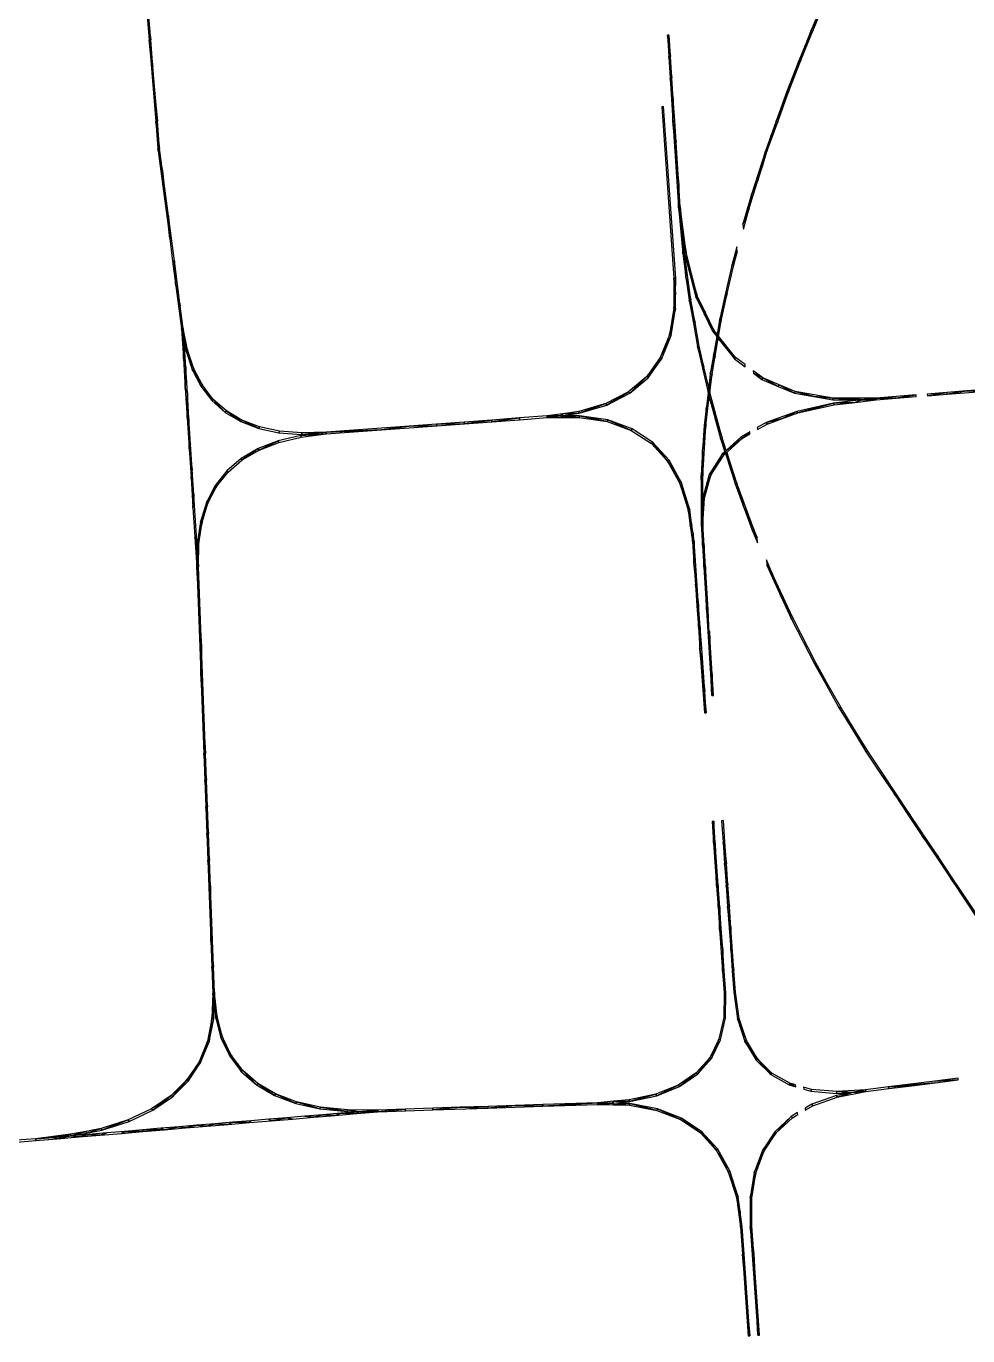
# Model space of a CAD drawing. Extents: x -9278 to 1674, y -8964 to 941.
# Drawn here: x -5489 to -4394, y -5119 to -3595 of the extents above; entities that cross this region are included whole.
import ezdxf

# ---------------------------------------------------------------- set-up
doc = ezdxf.new("R2010")
doc.units = 0

msp = doc.modelspace()

# ---------------------------------------------------------------- linework, layer by layer
at = {"layer": 'mg_to_dxf', "color": 40}
for points in [[(-5343.86, -3610.7), (-5346.45, -3579.07), (-5348.44, -3579.26)], [(-5341.28, -3642.32), (-5343.86, -3610.7), (-5348.44, -3579.26), (-5345.85, -3610.89)], [(-4575.83, -3599.5), (-4573.96, -3600.25), (-4567.85, -3581.22)], [(-4565.99, -3581.98), (-4567.85, -3581.22), (-4573.96, -3600.25)], [(-5338.1, -3705.77), (-5336.11, -3705.56), (-5345.85, -3610.89)], [(-5336.11, -3705.56), (-5341.28, -3642.32), (-5345.85, -3610.89)], [(-4739.26, -3630.19), (-4740.84, -3605.25), (-4742.83, -3605.47)], [(-4741.25, -3630.42), (-4739.26, -3630.19), (-4742.83, -3605.47)], [(-4582.93, -3617.33), (-4582.93, -3617.33), (-4581.05, -3618.06), (-4575.83, -3599.5)], [(-4575.83, -3599.5), (-4575.83, -3599.5), (-4581.05, -3618.06), (-4573.96, -3600.25)], [(-4590.03, -3635.15), (-4590.03, -3635.15), (-4588.15, -3635.87), (-4582.93, -3617.33)], [(-4582.93, -3617.33), (-4582.93, -3617.33), (-4588.15, -3635.87), (-4581.05, -3618.06)], [(-4737.68, -3655.13), (-4739.26, -3630.19), (-4741.25, -3630.42)], [(-4739.67, -3655.37), (-4737.68, -3655.13), (-4741.25, -3630.42)], [(-4604.22, -3670.79), (-4604.22, -3670.79), (-4602.33, -3671.49), (-4590.03, -3635.15)], [(-4595.24, -3653.68), (-4588.15, -3635.87), (-4590.03, -3635.15), (-4602.33, -3671.49)], [(-4736.1, -3680.08), (-4736.1, -3680.08), (-4737.68, -3655.13), (-4739.67, -3655.37)], [(-4736.1, -3680.08), (-4736.1, -3680.08), (-4739.67, -3655.37), (-4736.5, -3705.27)], [(-4616.64, -3705.51), (-4616.64, -3705.51), (-4602.33, -3671.49), (-4604.22, -3670.79)], [(-4614.75, -3706.18), (-4614.75, -3706.18), (-4602.33, -3671.49), (-4616.64, -3705.51)], [(-4736.1, -3680.08), (-4736.1, -3680.08), (-4736.5, -3705.27), (-4734.52, -3705.02)], [(-4735.36, -3888.23), (-4733.37, -3888.09), (-4747.37, -3688.58), (-4749.36, -3688.72)], [(-5333.52, -3737.19), (-5336.11, -3705.56), (-5338.1, -3705.77)], [(-5335.51, -3737.4), (-5333.52, -3737.19), (-5338.1, -3705.77)], [(-4734.52, -3705.02), (-4734.52, -3705.02), (-4736.5, -3705.27), (-4732.93, -3729.96)], [(-4732.93, -3729.96), (-4732.93, -3729.96), (-4736.5, -3705.27), (-4729.77, -3779.85)], [(-4736.5, -3705.27), (-4736.5, -3705.27), (-4730.16, -3805.07), (-4729.77, -3779.85)], [(-4627.16, -3740.87), (-4614.75, -3706.18), (-4622.86, -3722.86)], [(-4622.86, -3722.86), (-4614.75, -3706.18), (-4616.64, -3705.51)], [(-4629.07, -3740.22), (-4627.16, -3740.87), (-4622.86, -3722.86)], [(-5335.51, -3737.4), (-5335.51, -3737.4), (-5330.09, -3763.36), (-5333.52, -3737.19)], [(-5332.08, -3763.57), (-5332.08, -3763.57), (-5330.09, -3763.36), (-5335.51, -3737.4)], [(-4637.81, -3774.63), (-4629.07, -3740.22), (-4645.05, -3790.9)], [(-4632.48, -3757.75), (-4629.07, -3740.22), (-4637.81, -3774.63)], [(-4632.48, -3757.75), (-4627.16, -3740.87), (-4629.07, -3740.22)], [(-5332.08, -3763.57), (-5332.08, -3763.57), (-5321.77, -3842.07), (-5330.09, -3763.36)], [(-5330.09, -3763.36), (-5321.77, -3842.07), (-5323.22, -3815.7)], [(-4637.81, -3774.63), (-4645.05, -3790.9), (-4643.13, -3791.51)], [(-4729.77, -3779.85), (-4729.77, -3779.85), (-4730.16, -3805.07), (-4728.19, -3804.79)], [(-4648.45, -3808.39), (-4645.05, -3790.9), (-4650.38, -3807.79)], [(-4643.13, -3791.51), (-4645.05, -3790.9), (-4648.45, -3808.39)], [(-4730.16, -3805.07), (-4730.16, -3805.07), (-4725.68, -3831.99), (-4728.19, -3804.79)], [(-4725.13, -3859.54), (-4725.13, -3859.54), (-4725.68, -3831.99), (-4730.16, -3805.07)], [(-4721.26, -3858.48), (-4728.19, -3804.79), (-4725.68, -3831.99)], [(-4648.45, -3808.39), (-4650.38, -3807.79), (-4655.08, -3825.17)], [(-4648.45, -3808.39), (-4655.08, -3825.17), (-4654.65, -3831.29)], [(-5323.22, -3815.7), (-5321.77, -3842.07), (-5318.34, -3868.24), (-5316.35, -3868.04)], [(-4725.13, -3859.54), (-4725.13, -3859.54), (-4723.17, -3859.19), (-4725.68, -3831.99)], [(-4721.26, -3858.48), (-4725.68, -3831.99), (-4723.17, -3859.19)], [(-4662.24, -3851.66), (-4668.15, -3873.51), (-4661.81, -3857.78)], [(-5318.34, -3868.24), (-5314.9, -3894.41), (-5316.35, -3868.04)], [(-5316.35, -3868.04), (-5314.9, -3894.41), (-5309.47, -3920.37)], [(-4721.42, -3886.64), (-4721.42, -3886.64), (-4723.17, -3859.19), (-4725.13, -3859.54)], [(-4721.26, -3858.48), (-4723.17, -3859.19), (-4708.24, -3908.64)], [(-4715.75, -3913.31), (-4715.75, -3913.31), (-4723.17, -3859.19), (-4721.42, -3886.64)], [(-4708.24, -3908.64), (-4723.17, -3859.19), (-4710.03, -3909.73)], [(-4661.81, -3857.78), (-4668.15, -3873.51), (-4666.21, -3874.04)], [(-4666.21, -3874.04), (-4668.15, -3873.51), (-4675.26, -3905.43), (-4673.32, -3905.93)], [(-5314.9, -3894.41), (-5308.03, -3946.74), (-5306.04, -3946.54), (-5309.47, -3920.37)], [(-4733.38, -3905.83), (-4733.38, -3905.83), (-4735.36, -3888.23), (-4735.38, -3923.24)], [(-4733.38, -3905.83), (-4733.38, -3905.83), (-4733.37, -3888.09), (-4735.36, -3888.23)], [(-4717.7, -3913.73), (-4717.7, -3913.73), (-4715.75, -3913.31), (-4721.42, -3886.64)], [(-4733.38, -3905.83), (-4733.38, -3905.83), (-4735.38, -3923.24), (-4733.39, -3923.57)], [(-4710.85, -3940.22), (-4715.75, -3913.31), (-4717.7, -3913.73)], [(-4712.79, -3940.68), (-4710.85, -3940.22), (-4717.7, -3913.73)], [(-4710.03, -3909.73), (-4698.62, -3928.59), (-4708.24, -3908.64)], [(-4710.03, -3909.73), (-4700.32, -3929.83), (-4698.62, -3928.59)], [(-4675.26, -3905.43), (-4682.38, -3937.36), (-4673.32, -3905.93)], [(-4673.32, -3905.93), (-4682.38, -3937.36), (-4680.43, -3937.83)], [(-4740.67, -3953.97), (-4733.39, -3923.57), (-4735.38, -3923.24)], [(-4740.67, -3953.97), (-4738.74, -3954.71), (-4733.39, -3923.57)], [(-4698.62, -3928.59), (-4700.32, -3929.83), (-4689, -3948.54)], [(-4700.32, -3929.83), (-4690.61, -3949.94), (-4689, -3948.54)], [(-4705.95, -3967.13), (-4710.85, -3940.22), (-4712.79, -3940.68), (-4707.88, -3967.62)], [(-4680.43, -3937.83), (-4680.43, -3937.83), (-4682.38, -3937.36), (-4685.14, -3953.38)], [(-4680.43, -3937.83), (-4680.43, -3937.83), (-4685.14, -3953.38), (-4683.95, -3958.28)], [(-5305.03, -3962.41), (-5306.04, -3946.54), (-5308.03, -3946.74)], [(-5305.82, -3981.44), (-5305.03, -3962.41), (-5308.03, -3946.74)], [(-5306.04, -3946.54), (-5305.03, -3962.41), (-5301.26, -3971.48)], [(-4740.67, -3953.97), (-4751.22, -3980.42), (-4738.74, -3954.71)], [(-4749.42, -3981.51), (-4738.74, -3954.71), (-4751.22, -3980.42)], [(-4685.14, -3953.38), (-4689, -3948.54), (-4690.61, -3949.94), (-4685.63, -3956.19)], [(-4685.63, -3956.19), (-4689.35, -3977.77), (-4683.95, -3958.28)], [(-4683.95, -3958.28), (-4689.35, -3977.77), (-4687.53, -3979.02)], [(-4683.95, -3958.28), (-4683.95, -3958.28), (-4685.14, -3953.38), (-4685.63, -3956.19)], [(-4683.47, -3955.48), (-4683.95, -3958.28), (-4663.6, -3980.41)], [(-4683.95, -3958.28), (-4664.97, -3982.06), (-4663.6, -3980.41)], [(-5303.14, -3992.09), (-5305.03, -3962.41), (-5305.82, -3981.44)], [(-5305.03, -3962.41), (-5303.19, -3972.05), (-5301.26, -3971.48)], [(-5303.19, -3972.05), (-5293.85, -3993.56), (-5301.26, -3971.48)], [(-5295.68, -3994.45), (-5293.85, -3993.56), (-5303.19, -3972.05)], [(-4700.46, -3991.22), (-4705.95, -3967.13), (-4707.88, -3967.62)], [(-4701.78, -3994.42), (-4700.46, -3991.22), (-4707.88, -3967.62)], [(-5303.62, -4016.14), (-5303.14, -3992.09), (-5305.82, -3981.44)], [(-5303.14, -3992.09), (-5303.62, -4016.14), (-5301.26, -4021.78)], [(-4767.03, -4002.59), (-4749.42, -3981.51), (-4751.22, -3980.42)], [(-4767.03, -4002.59), (-4765.42, -4003.97), (-4749.42, -3981.51)], [(-4694.97, -4015.31), (-4700.46, -3991.22), (-4701.78, -3994.42), (-4695.67, -4021.22)], [(-4693.07, -3999.36), (-4687.53, -3979.02), (-4689.35, -3977.77)], [(-4691.11, -3999.75), (-4687.53, -3979.02), (-4693.07, -3999.36)], [(-4652.63, -3988.7), (-4663.6, -3980.41), (-4664.97, -3982.06), (-4652.43, -3991.51)], [(-5293.85, -3993.56), (-5295.68, -3994.45), (-5283.81, -4012.79)], [(-5283.81, -4012.79), (-5295.68, -3994.45), (-5285.5, -4013.96)], [(-4786.76, -4022.1), (-4767.03, -4002.59), (-4788.1, -4020.48)], [(-4765.42, -4003.97), (-4767.03, -4002.59), (-4786.76, -4022.1)], [(-4694.97, -4015.31), (-4691.11, -3999.75), (-4693.07, -3999.36)], [(-4691.11, -3999.75), (-4694.97, -4015.31), (-4693.64, -4021.06)], [(-4632.02, -4004.27), (-4643.1, -3995.9), (-4642.91, -3998.7)], [(-4632.02, -4004.27), (-4642.91, -3998.7), (-4633.09, -4006.1)], [(-4632.02, -4004.27), (-4633.09, -4006.1), (-4614.04, -4014.07)], [(-4632.02, -4004.27), (-4614.04, -4014.07), (-4613.14, -4012.19)], [(-5303.62, -4016.14), (-5301.42, -4050.84), (-5301.26, -4021.78)], [(-5301.26, -4021.78), (-5301.42, -4050.84), (-5299.37, -4051.47)], [(-5271.14, -4029.16), (-5283.81, -4012.79), (-5285.5, -4013.96)], [(-5272.67, -4030.58), (-5271.14, -4029.16), (-5285.5, -4013.96)], [(-4814.43, -4034.09), (-4813.43, -4035.89), (-4788.1, -4020.48)], [(-4813.43, -4035.89), (-4786.76, -4022.1), (-4788.1, -4020.48)], [(-4694.97, -4015.31), (-4697.95, -4040.36), (-4694.27, -4026.34), (-4693.64, -4021.06)], [(-4679.16, -4073.91), (-4693.64, -4021.06), (-4694.27, -4026.34)], [(-4594.99, -4022.05), (-4613.14, -4012.19), (-4614.04, -4014.07)], [(-4594.27, -4020.1), (-4613.14, -4012.19), (-4594.99, -4022.05)], [(-4594.27, -4020.1), (-4594.99, -4022.05), (-4572.82, -4025.98)], [(-4572.82, -4025.98), (-4550.34, -4027.91), (-4594.27, -4020.1)], [(-4440.54, -4024.97), (-4440.54, -4024.97), (-4417.96, -4021.17), (-4440.71, -4022.98)], [(-4417.79, -4023.17), (-4417.79, -4023.17), (-4417.96, -4021.17), (-4440.54, -4024.97)], [(-4417.79, -4023.17), (-4417.79, -4023.17), (-4395.21, -4019.37), (-4417.96, -4021.17)], [(-4417.79, -4023.17), (-4417.79, -4023.17), (-4372.29, -4019.56), (-4395.21, -4019.37)], [(-4372.29, -4019.56), (-4372.29, -4019.56), (-4372.46, -4017.56), (-4395.21, -4019.37)], [(-5257.17, -4044.29), (-5271.14, -4029.16), (-5272.67, -4030.58)], [(-5255.84, -4042.67), (-5271.14, -4029.16), (-5257.17, -4044.29)], [(-4846.03, -4043.42), (-4845.42, -4045.34), (-4814.43, -4034.09)], [(-4845.42, -4045.34), (-4813.43, -4035.89), (-4814.43, -4034.09)], [(-4694.27, -4026.34), (-4697.95, -4040.36), (-4698.25, -4059.82)], [(-4679.16, -4073.91), (-4694.27, -4026.34), (-4681.06, -4074.54)], [(-4591.44, -4044.99), (-4549.78, -4033.67), (-4592.44, -4043.16)], [(-4549.17, -4035.6), (-4549.78, -4033.67), (-4591.44, -4044.99)], [(-4572.82, -4025.98), (-4550.65, -4029.91), (-4550.34, -4027.91)], [(-4550.65, -4029.91), (-4517.41, -4029.77), (-4550.34, -4027.91)], [(-4550.34, -4027.91), (-4517.41, -4029.77), (-4525.29, -4027.81)], [(-4517.41, -4029.77), (-4549.78, -4033.67), (-4524.63, -4032.65)], [(-4549.17, -4035.6), (-4524.63, -4032.65), (-4549.78, -4033.67)], [(-4525.29, -4027.81), (-4517.41, -4029.77), (-4500.24, -4027.7)], [(-4500.08, -4029.7), (-4517.41, -4029.77), (-4524.63, -4032.65)], [(-4517.41, -4029.77), (-4500.08, -4029.7), (-4500.24, -4027.7)], [(-4476.79, -4027.85), (-4476.79, -4027.85), (-4453.67, -4024.01), (-4500.24, -4027.7)], [(-4476.79, -4027.85), (-4476.79, -4027.85), (-4500.24, -4027.7), (-4500.08, -4029.7)], [(-4476.79, -4027.85), (-4476.79, -4027.85), (-4453.5, -4026), (-4453.67, -4024.01)], [(-5301.42, -4050.84), (-5299.21, -4085.53), (-5299.37, -4051.47)], [(-5299.37, -4051.47), (-5299.21, -4085.53), (-5297.49, -4081.15)], [(-5255.84, -4042.67), (-5257.17, -4044.29), (-5239, -4055.11)], [(-5255.84, -4042.67), (-5239, -4055.11), (-5237.9, -4053.33)], [(-4915.01, -4050.83), (-4947.13, -4053.2), (-4946.98, -4055.19)], [(-4914.86, -4052.83), (-4915.01, -4050.83), (-4946.98, -4055.19)], [(-4882.74, -4050.46), (-4882.89, -4048.47), (-4915.01, -4050.83), (-4914.86, -4052.83)], [(-4882.89, -4048.47), (-4867.29, -4048.34), (-4864.46, -4045.94)], [(-4867.29, -4048.34), (-4882.89, -4048.47), (-4882.74, -4050.46)], [(-4864.15, -4050.31), (-4867.29, -4048.34), (-4882.74, -4050.46)], [(-4867.29, -4048.34), (-4845.42, -4045.34), (-4864.46, -4045.94)], [(-4845.23, -4048.17), (-4867.29, -4048.34), (-4845.56, -4050.16)], [(-4845.56, -4050.16), (-4867.29, -4048.34), (-4864.15, -4050.31)], [(-4864.46, -4045.94), (-4845.42, -4045.34), (-4846.03, -4043.42)], [(-4812.96, -4055.1), (-4845.23, -4048.17), (-4845.56, -4050.16)], [(-4812.22, -4053.16), (-4845.23, -4048.17), (-4812.96, -4055.1)], [(-4784.96, -4065.26), (-4812.22, -4053.16), (-4812.96, -4055.1)], [(-4783.87, -4063.46), (-4812.22, -4053.16), (-4784.96, -4065.26)], [(-4697.95, -4040.36), (-4700.22, -4059.5), (-4698.25, -4059.82)], [(-4592.44, -4043.16), (-4628.21, -4056.19), (-4609.17, -4051.42)], [(-4609.17, -4051.42), (-4628.21, -4056.19), (-4626.89, -4057.85)], [(-4592.44, -4043.16), (-4609.17, -4051.42), (-4591.44, -4044.99)], [(-5237.9, -4053.33), (-5239, -4055.11), (-5218.17, -4063.02)], [(-5217.33, -4061.13), (-5237.9, -4053.33), (-5218.17, -4063.02)], [(-5194.68, -4068.05), (-5194.13, -4066.08), (-5217.33, -4061.13), (-5218.17, -4063.02)], [(-5168.52, -4070.17), (-5168.3, -4068.17), (-5194.13, -4066.08), (-5194.68, -4068.05)], [(-5139.84, -4067.4), (-5169.44, -4071.04), (-5139.69, -4069.4)], [(-5139.84, -4067.4), (-5168.3, -4068.17), (-5168.52, -4070.17)], [(-5139.69, -4069.4), (-5139.84, -4067.4), (-5168.52, -4070.17)], [(-5139.84, -4067.4), (-5139.84, -4067.4), (-5075.46, -4064.66), (-5043.48, -4060.3)], [(-5075.46, -4064.66), (-5075.46, -4064.66), (-5139.84, -4067.4), (-5139.69, -4069.4)], [(-5075.46, -4064.66), (-5075.46, -4064.66), (-5011.22, -4059.93), (-5043.48, -4060.3)], [(-5043.48, -4060.3), (-5043.48, -4060.3), (-5011.22, -4059.93), (-5011.37, -4057.93)], [(-4979.25, -4055.57), (-4979.25, -4055.57), (-5011.37, -4057.93), (-4979.1, -4057.56)], [(-4979.1, -4057.56), (-5011.37, -4057.93), (-5011.22, -4059.93)], [(-4979.25, -4055.57), (-4979.25, -4055.57), (-4979.1, -4057.56), (-4947.13, -4053.2)], [(-4947.13, -4053.2), (-4947.13, -4053.2), (-4979.1, -4057.56), (-4946.98, -4055.19)], [(-4760.17, -4079.05), (-4783.87, -4063.46), (-4784.96, -4065.26), (-4761.56, -4080.65)], [(-4702.03, -4088.64), (-4698.25, -4059.82), (-4700.22, -4059.5)], [(-4701.86, -4118.02), (-4698.25, -4059.82), (-4702.03, -4088.64)], [(-4655.53, -4074.19), (-4647.13, -4067.02), (-4657.11, -4072.73)], [(-4655.53, -4074.19), (-4646.97, -4069.31), (-4647.13, -4067.02)], [(-4626.89, -4057.85), (-4628.21, -4056.19), (-4638.46, -4062.05), (-4638.3, -4064.36)], [(-5297.49, -4081.15), (-5299.21, -4085.53), (-5295.6, -4110.84)], [(-5195.8, -4077.36), (-5218.94, -4086.36), (-5217.82, -4088.1)], [(-5194.97, -4079.22), (-5195.8, -4077.36), (-5217.82, -4088.1)], [(-5169.44, -4071.04), (-5195.8, -4077.36), (-5194.97, -4079.22), (-5168.93, -4072.99)], [(-5139.69, -4069.4), (-5169.44, -4071.04), (-5168.93, -4072.99)], [(-4742.75, -4101.27), (-4760.17, -4079.05), (-4761.56, -4080.65)], [(-4741.12, -4099.93), (-4760.17, -4079.05), (-4742.75, -4101.27)], [(-4679.16, -4073.91), (-4681.06, -4074.54), (-4674.46, -4088.55)], [(-4676.09, -4090.04), (-4674.46, -4088.55), (-4681.06, -4074.54)], [(-4655.53, -4074.19), (-4674.46, -4088.55), (-4677.35, -4094.02)], [(-4655.53, -4074.19), (-4657.11, -4072.73), (-4674.46, -4088.55)], [(-5299.21, -4085.53), (-5297.01, -4120.23), (-5295.6, -4110.84)], [(-5237.47, -4099.62), (-5238.84, -4098.03), (-5255.51, -4112.38), (-5253.94, -4113.78)], [(-5218.94, -4086.36), (-5238.84, -4098.03), (-5237.47, -4099.62)], [(-5217.82, -4088.1), (-5218.94, -4086.36), (-5237.47, -4099.62)], [(-4701.86, -4118.02), (-4702.03, -4088.64), (-4703.84, -4117.78)], [(-4694.27, -4116.41), (-4692.36, -4117.32), (-4679.13, -4092.81)], [(-4692.36, -4117.32), (-4677.35, -4094.02), (-4679.13, -4092.81)], [(-4677.35, -4094.02), (-4676.09, -4090.04), (-4679.13, -4092.81)], [(-4674.46, -4088.55), (-4676.09, -4090.04), (-4677.35, -4094.02)], [(-4669.72, -4109.9), (-4669.72, -4109.9), (-4673.76, -4090.75), (-4675.39, -4092.23)], [(-4669.72, -4109.9), (-4669.72, -4109.9), (-4662.17, -4126.87), (-4673.76, -4090.75)], [(-5295.6, -4110.84), (-5297.01, -4120.23), (-5293.71, -4140.52)], [(-5255.51, -4112.38), (-5268.95, -4129.41), (-5253.94, -4113.78)], [(-5253.94, -4113.78), (-5268.95, -4129.41), (-5267.21, -4130.58)], [(-4726.72, -4126.11), (-4741.12, -4099.93), (-4742.75, -4101.27)], [(-4726.72, -4126.11), (-4742.75, -4101.27), (-4728.53, -4127.12)], [(-4669.72, -4109.9), (-4669.72, -4109.9), (-4664.06, -4127.56), (-4662.17, -4126.87)], [(-5297.01, -4120.23), (-5294.8, -4154.93), (-5293.71, -4140.52)], [(-4728.53, -4127.12), (-4716.98, -4157.59), (-4726.72, -4126.11)], [(-4718.91, -4158.19), (-4716.98, -4157.59), (-4728.53, -4127.12)], [(-4701.92, -4174.36), (-4703.84, -4117.78), (-4703.91, -4174.2)], [(-4701.86, -4118.02), (-4703.84, -4117.78), (-4701.92, -4174.36)], [(-4701.89, -4143.6), (-4692.36, -4117.32), (-4694.27, -4116.41)], [(-4699.9, -4144.16), (-4692.36, -4117.32), (-4701.89, -4143.6)], [(-4654.36, -4153.93), (-4662.17, -4126.87), (-4664.06, -4127.56)], [(-4642.8, -4179.54), (-4662.17, -4126.87), (-4654.36, -4153.93)], [(-5293.71, -4140.52), (-5294.8, -4154.93), (-5292.6, -4189.62), (-5289.94, -4199.9)], [(-5268.95, -4129.41), (-5279.16, -4149.12), (-5267.21, -4130.58)], [(-5267.21, -4130.58), (-5279.16, -4149.12), (-5277.3, -4150.03)], [(-4699.9, -4144.16), (-4701.89, -4143.6), (-4701.92, -4174.36)], [(-5286.14, -4171.51), (-5277.3, -4150.03), (-5279.16, -4149.12)], [(-5284.19, -4172.12), (-5277.3, -4150.03), (-5286.14, -4171.51)], [(-4716.98, -4157.59), (-4718.91, -4158.19), (-4714.43, -4175.97)], [(-4714.43, -4175.97), (-4718.91, -4158.19), (-4716.39, -4176.35)], [(-4642.8, -4179.54), (-4654.36, -4153.93), (-4644.66, -4180.29)], [(-5284.19, -4172.12), (-5286.14, -4171.51), (-5289.88, -4196.58)], [(-5284.19, -4172.12), (-5289.88, -4196.58), (-5287.89, -4196.85)], [(-4703.91, -4174.2), (-4702.33, -4199.15), (-4701.92, -4174.36)], [(-4701.92, -4174.36), (-4702.33, -4199.15), (-4700.34, -4199.27)], [(-5292.6, -4189.62), (-5290.39, -4224.32), (-5289.94, -4199.9)], [(-4714.43, -4175.97), (-4716.39, -4176.35), (-4713.16, -4185.17)], [(-4713.88, -4194.5), (-4713.16, -4185.17), (-4716.39, -4176.35)], [(-4711.88, -4194.36), (-4713.16, -4185.17), (-4713.88, -4194.5)], [(-4642.8, -4179.54), (-4644.66, -4180.29), (-4638.52, -4189.83)], [(-4638.52, -4189.83), (-4644.66, -4180.29), (-4638.08, -4196.12)], [(-5289.94, -4199.9), (-5290.39, -4224.32), (-5288.4, -4224.22)], [(-5289.94, -4199.9), (-5287.89, -4196.85), (-5289.88, -4196.58)], [(-5288.4, -4224.22), (-5287.89, -4196.85), (-5289.94, -4199.9)], [(-4712.13, -4219.44), (-4712.13, -4219.44), (-4711.88, -4194.36), (-4713.88, -4194.5)], [(-4706.63, -4269.18), (-4706.63, -4269.18), (-4711.88, -4194.36), (-4712.13, -4219.44)], [(-4700.75, -4224.1), (-4700.75, -4224.1), (-4700.34, -4199.27), (-4702.33, -4199.15)], [(-4700.75, -4224.1), (-4700.75, -4224.1), (-4698.76, -4224.17), (-4700.34, -4199.27)], [(-4710.38, -4244.38), (-4710.38, -4244.38), (-4706.63, -4269.18), (-4712.13, -4219.44)], [(-4627.22, -4222.24), (-4621.03, -4231.92), (-4627.67, -4215.95)], [(-5288.4, -4224.22), (-5290.39, -4224.32), (-5284.87, -4317.22)], [(-5290.39, -4224.32), (-5285.69, -4348.32), (-5284.87, -4317.22)], [(-4697.58, -4274), (-4697.58, -4274), (-4698.76, -4224.17), (-4700.75, -4224.1)], [(-4697.58, -4274), (-4697.58, -4274), (-4695.59, -4273.99), (-4698.76, -4224.17)], [(-4622.87, -4232.73), (-4621.03, -4231.92), (-4627.22, -4222.24)], [(-4610.77, -4258.8), (-4621.03, -4231.92), (-4622.87, -4232.73)], [(-4610.77, -4258.8), (-4608.95, -4257.96), (-4621.03, -4231.92)], [(-4710.38, -4244.38), (-4710.38, -4244.38), (-4708.63, -4269.32), (-4706.63, -4269.18)], [(-4610.77, -4258.8), (-4598.68, -4284.88), (-4608.95, -4257.96)], [(-4608.95, -4257.96), (-4598.68, -4284.88), (-4596.87, -4284)], [(-4706.63, -4269.18), (-4706.63, -4269.18), (-4708.63, -4269.32), (-4706.88, -4294.25)], [(-4706.63, -4269.18), (-4706.63, -4269.18), (-4706.88, -4294.25), (-4704.88, -4294.11)], [(-4697.58, -4274), (-4697.58, -4274), (-4691.24, -4373.8), (-4695.59, -4273.99)], [(-4704.88, -4294.11), (-4704.88, -4294.11), (-4706.88, -4294.25), (-4705.13, -4319.19)], [(-4704.88, -4294.11), (-4704.88, -4294.11), (-4705.13, -4319.19), (-4703.13, -4319.05)], [(-4596.87, -4284), (-4598.68, -4284.88), (-4572.1, -4336.73), (-4570.32, -4335.8)], [(-4694.01, -4298.89), (-4691.24, -4373.8), (-4690.85, -4348.71)], [(-5284.87, -4317.22), (-5285.69, -4348.32), (-5283.7, -4348.22)], [(-4703.13, -4319.05), (-4703.13, -4319.05), (-4705.13, -4319.19), (-4699.63, -4368.93)], [(-4699.88, -4394.01), (-4697.88, -4393.87), (-4705.13, -4319.19)], [(-4697.88, -4393.87), (-4699.63, -4368.93), (-4705.13, -4319.19)], [(-4572.1, -4336.73), (-4557.61, -4362.51), (-4570.32, -4335.8)], [(-4570.32, -4335.8), (-4557.61, -4362.51), (-4555.84, -4361.56)], [(-5283.7, -4348.22), (-5285.69, -4348.32), (-5280.17, -4441.22)], [(-5285.69, -4348.32), (-5282.17, -4441.31), (-5278.99, -4472.22), (-5280.17, -4441.22)], [(-4690.85, -4348.71), (-4691.24, -4373.8), (-4689.26, -4373.61)], [(-4557.61, -4362.51), (-4543.12, -4388.3), (-4541.37, -4387.31), (-4555.84, -4361.56)], [(-4541.37, -4387.31), (-4543.12, -4388.3), (-4527.43, -4413.93), (-4525.7, -4412.92)], [(-4527.43, -4413.93), (-4511.75, -4439.57), (-4525.7, -4412.92)], [(-4525.7, -4412.92), (-4511.75, -4439.57), (-4510.03, -4438.53)], [(-5282.17, -4441.31), (-5280.99, -4472.31), (-5278.99, -4472.22)], [(-4511.75, -4439.57), (-4495.37, -4464.11), (-4493.66, -4463.06), (-4510.03, -4438.53)], [(-4495.37, -4464.11), (-4478.99, -4488.65), (-4493.66, -4463.06)], [(-4493.66, -4463.06), (-4478.99, -4488.65), (-4460.91, -4512.13)], [(-5278.99, -4472.22), (-5280.99, -4472.31), (-5277.82, -4503.22)], [(-5280.99, -4472.31), (-5279.82, -4503.31), (-5277.82, -4503.22)], [(-4462.6, -4513.19), (-4462.6, -4513.19), (-4460.91, -4512.13), (-4478.99, -4488.65)], [(-5277.82, -4503.22), (-5279.82, -4503.31), (-5276.64, -4534.22)], [(-5276.64, -4534.22), (-5279.82, -4503.31), (-5278.64, -4534.31), (-5275.47, -4565.22)], [(-4691.04, -4520.21), (-4689.29, -4545.15), (-4689.04, -4520.08)], [(-4689.04, -4520.08), (-4689.29, -4545.15), (-4687.29, -4545.01)], [(-4676.16, -4544.23), (-4677.91, -4519.29), (-4679.91, -4519.43), (-4678.16, -4544.37)], [(-4446.22, -4537.73), (-4446.22, -4537.73), (-4460.91, -4512.13), (-4462.6, -4513.19)], [(-4428.16, -4561.19), (-4428.16, -4561.19), (-4460.91, -4512.13), (-4446.22, -4537.73)], [(-5278.64, -4534.31), (-5277.47, -4565.31), (-5275.47, -4565.22)], [(-4446.22, -4537.73), (-4446.22, -4537.73), (-4429.84, -4562.27), (-4428.16, -4561.19)], [(-4685.79, -4595.03), (-4685.79, -4595.03), (-4687.29, -4545.01), (-4689.29, -4545.15)], [(-4683.79, -4594.89), (-4683.79, -4594.89), (-4687.29, -4545.01), (-4685.79, -4595.03)], [(-4674.41, -4569.17), (-4676.16, -4544.23), (-4678.16, -4544.37)], [(-4676.41, -4569.31), (-4674.41, -4569.17), (-4678.16, -4544.37)], [(-5275.47, -4565.22), (-5275.47, -4565.22), (-5277.47, -4565.31), (-5274.29, -4596.22)], [(-5277.47, -4565.31), (-5277.47, -4565.31), (-5273.94, -4658.3), (-5274.29, -4596.22)], [(-4676.41, -4569.31), (-4676.41, -4569.31), (-4672.66, -4594.11), (-4674.41, -4569.17)], [(-4674.66, -4594.25), (-4674.66, -4594.25), (-4672.66, -4594.11), (-4676.41, -4569.31)], [(-4429.84, -4562.27), (-4413.46, -4586.82), (-4428.16, -4561.19)], [(-4411.78, -4585.73), (-4411.78, -4585.73), (-4428.16, -4561.19), (-4413.46, -4586.82)], [(-4411.78, -4585.73), (-4411.78, -4585.73), (-4413.46, -4586.82), (-4379.04, -4634.79)], [(-5274.29, -4596.22), (-5274.29, -4596.22), (-5273.94, -4658.3), (-5271.94, -4658.22)], [(-4684.04, -4619.97), (-4684.04, -4619.97), (-4683.79, -4594.89), (-4685.79, -4595.03)], [(-4682.04, -4619.83), (-4682.04, -4619.83), (-4683.79, -4594.89), (-4684.04, -4619.97)], [(-4674.66, -4594.25), (-4674.66, -4594.25), (-4670.91, -4619.05), (-4672.66, -4594.11)], [(-4672.91, -4619.19), (-4672.91, -4619.19), (-4670.91, -4619.05), (-4674.66, -4594.25)], [(-4379.04, -4634.79), (-4379.04, -4634.79), (-4413.46, -4586.82), (-4380.7, -4635.9)], [(-4682.04, -4619.83), (-4682.04, -4619.83), (-4684.04, -4619.97), (-4682.29, -4644.91)], [(-4682.04, -4619.83), (-4682.04, -4619.83), (-4682.29, -4644.91), (-4680.29, -4644.77)], [(-4670.91, -4619.05), (-4670.91, -4619.05), (-4672.91, -4619.19), (-4669.16, -4643.99)], [(-4671.16, -4644.13), (-4671.16, -4644.13), (-4669.16, -4643.99), (-4672.91, -4619.19)], [(-4680.29, -4644.77), (-4680.29, -4644.77), (-4682.29, -4644.91), (-4678.54, -4669.71)], [(-4682.29, -4644.91), (-4682.29, -4644.91), (-4678.79, -4694.79), (-4678.54, -4669.71)], [(-4671.16, -4644.13), (-4671.16, -4644.13), (-4669.41, -4669.07), (-4669.16, -4643.99)], [(-4669.41, -4669.07), (-4669.41, -4669.07), (-4665.66, -4693.86), (-4669.16, -4643.99)], [(-5271.94, -4658.22), (-5273.94, -4658.3), (-5270.77, -4689.22)], [(-5273.94, -4658.3), (-5272.77, -4689.3), (-5270.77, -4689.22)], [(-4678.54, -4669.71), (-4678.54, -4669.71), (-4678.79, -4694.79), (-4676.79, -4694.65)], [(-4669.41, -4669.07), (-4669.41, -4669.07), (-4667.66, -4694), (-4665.66, -4693.86)], [(-5270.77, -4689.22), (-5272.77, -4689.3), (-5269.59, -4720.22)], [(-5272.77, -4689.3), (-5271.59, -4720.3), (-5269.59, -4720.22)], [(-4676.79, -4694.65), (-4678.79, -4694.79), (-4677.04, -4719.72), (-4675.04, -4719.58)], [(-4665.91, -4718.94), (-4663.91, -4718.8), (-4665.66, -4693.86), (-4667.66, -4694)], [(-5271.59, -4720.3), (-5272.6, -4749.57), (-5270.08, -4734.5)], [(-5269.59, -4720.22), (-5271.59, -4720.3), (-5270.08, -4734.5)], [(-5269.59, -4720.22), (-5270.08, -4734.5), (-5266.73, -4747.17)], [(-4675.46, -4748.87), (-4675.04, -4719.58), (-4677.04, -4719.72), (-4677.45, -4748.52)], [(-4661.45, -4750.01), (-4659.53, -4749.38), (-4663.91, -4718.8), (-4665.91, -4718.94)], [(-5270.08, -4734.5), (-5272.6, -4749.57), (-5270.61, -4749.86)], [(-5270.08, -4734.5), (-5268.69, -4747.62), (-5266.73, -4747.17)], [(-5272.6, -4749.57), (-5277.97, -4776.1), (-5276.02, -4776.72)], [(-5270.61, -4749.86), (-5272.6, -4749.57), (-5276.02, -4776.72)], [(-5268.69, -4747.62), (-5260.28, -4771.14), (-5266.73, -4747.17)], [(-5262.17, -4771.93), (-5260.28, -4771.14), (-5268.69, -4747.62)], [(-4681.06, -4774.43), (-4675.46, -4748.87), (-4677.45, -4748.52), (-4682.99, -4773.66)], [(-4650.99, -4775.28), (-4659.53, -4749.38), (-4661.45, -4750.01)], [(-4652.79, -4776.33), (-4650.99, -4775.28), (-4661.45, -4750.01)], [(-5287.68, -4799.88), (-5285.82, -4800.8), (-5277.97, -4776.1)], [(-5277.97, -4776.1), (-5285.82, -4800.8), (-5276.02, -4776.72)], [(-5260.28, -4771.14), (-5262.17, -4771.93), (-5252.03, -4793.23)], [(-5260.28, -4771.14), (-5252.03, -4793.23), (-5250.25, -4792.15)], [(-4691.87, -4796.26), (-4682.99, -4773.66), (-4693.66, -4795.13)], [(-4691.87, -4796.26), (-4681.06, -4774.43), (-4682.99, -4773.66)], [(-4652.79, -4776.33), (-4638.3, -4796.51), (-4650.99, -4775.28)], [(-4639.91, -4797.9), (-4638.3, -4796.51), (-4652.79, -4776.33)], [(-5252.03, -4793.23), (-5238.27, -4811.53), (-5250.25, -4792.15)], [(-5250.25, -4792.15), (-5238.27, -4811.53), (-5236.64, -4810.19)], [(-4709.45, -4812.93), (-4707.86, -4814.36), (-4693.66, -4795.13)], [(-4693.66, -4795.13), (-4707.86, -4814.36), (-4691.87, -4796.26)], [(-4638.3, -4796.51), (-4639.91, -4797.9), (-4622.81, -4814.72)], [(-4638.3, -4796.51), (-4622.81, -4814.72), (-4621.45, -4813.06)], [(-5287.68, -4799.88), (-5301.75, -4820.92), (-5285.82, -4800.8)], [(-5285.82, -4800.8), (-5301.75, -4820.92), (-5300.01, -4822.1)], [(-5238.27, -4811.53), (-5220.89, -4826.82), (-5236.64, -4810.19)], [(-5236.64, -4810.19), (-5220.89, -4826.82), (-5219.45, -4825.27)], [(-4709.45, -4812.93), (-4730.36, -4827.07), (-4729.05, -4828.73)], [(-4709.45, -4812.93), (-4729.05, -4828.73), (-4707.86, -4814.36)], [(-4600.46, -4824.94), (-4621.45, -4813.06), (-4622.81, -4814.72), (-4601.51, -4826.79)], [(-5320.16, -4839.22), (-5318.59, -4840.62), (-5301.75, -4820.92)], [(-5300.01, -4822.1), (-5301.75, -4820.92), (-5318.59, -4840.62)], [(-5199.89, -4839.1), (-5219.45, -4825.27), (-5220.89, -4826.82)], [(-5198.69, -4837.37), (-5219.45, -4825.27), (-5199.89, -4839.1)], [(-4756.4, -4837.54), (-4755.44, -4839.38), (-4730.36, -4827.07)], [(-4755.44, -4839.38), (-4729.05, -4828.73), (-4730.36, -4827.07)], [(-4593.84, -4826.84), (-4600.46, -4824.94), (-4601.51, -4826.79)], [(-4593.68, -4829.04), (-4593.84, -4826.84), (-4601.51, -4826.79)], [(-4584.63, -4829.48), (-4584.48, -4831.68), (-4575.99, -4834.11), (-4575.31, -4832.15)], [(-4485.43, -4831.12), (-4485.67, -4829.13), (-4512.56, -4832.53), (-4512.31, -4834.51)], [(-4431.88, -4822.34), (-4485.67, -4829.13), (-4431.68, -4824.33), (-4404.81, -4820.94)], [(-4431.68, -4824.33), (-4485.67, -4829.13), (-4458.56, -4827.73)], [(-4458.56, -4827.73), (-4485.67, -4829.13), (-4485.43, -4831.12)], [(-4404.99, -4818.95), (-4431.88, -4822.34), (-4404.81, -4820.94)], [(-5320.16, -4839.22), (-5342.93, -4854.78), (-5341.56, -4856.37)], [(-5320.16, -4839.22), (-5341.56, -4856.37), (-5318.59, -4840.62)], [(-5198.69, -4837.37), (-5199.89, -4839.1), (-5175.27, -4848.37)], [(-5198.69, -4837.37), (-5175.27, -4848.37), (-5174.34, -4846.51)], [(-4787.57, -4844.35), (-4805.71, -4845.92), (-4787.02, -4846.3)], [(-4787.57, -4844.35), (-4787.02, -4846.3), (-4756.4, -4837.54)], [(-4756.4, -4837.54), (-4787.02, -4846.3), (-4755.44, -4839.38)], [(-4575.99, -4834.11), (-4546.26, -4836.69), (-4546.01, -4834.67), (-4575.31, -4832.15)], [(-4546.18, -4838.99), (-4574.99, -4849.28), (-4573.93, -4851.04), (-4545.49, -4840.89)], [(-4546.26, -4836.69), (-4528.18, -4835.53), (-4546.01, -4834.67)], [(-4528.18, -4835.53), (-4546.18, -4838.99), (-4545.49, -4840.89)], [(-4546.01, -4834.67), (-4528.18, -4835.53), (-4512.56, -4832.53)], [(-4512.31, -4834.51), (-4528.18, -4835.53), (-4545.49, -4840.89)], [(-4528.18, -4835.53), (-4512.31, -4834.51), (-4512.56, -4832.53)], [(-5341.56, -4856.37), (-5342.93, -4854.78), (-5370.04, -4867.59), (-5368.92, -4869.33)], [(-5175.27, -4848.37), (-5147.03, -4854.63), (-5174.34, -4846.51)], [(-5174.34, -4846.51), (-5147.03, -4854.63), (-5146.41, -4852.69)], [(-5147.03, -4854.63), (-5115.17, -4857.88), (-5146.41, -4852.69)], [(-5146.41, -4852.69), (-5115.17, -4857.88), (-5114.9, -4855.89)], [(-5129.4, -4862.31), (-5122.69, -4859.74), (-5143.63, -4861.5)], [(-5129.4, -4862.31), (-5104.55, -4860.22), (-5122.69, -4859.74)], [(-5101.75, -4857.98), (-5122.69, -4859.74), (-5104.55, -4860.22)], [(-5101.75, -4857.98), (-5114.9, -4855.89), (-5115.17, -4857.88)], [(-5101.75, -4857.98), (-5079.81, -4856.13), (-5114.9, -4855.89)], [(-5079.69, -4858.13), (-5101.75, -4857.98), (-5104.55, -4860.22)], [(-5079.81, -4856.13), (-5101.75, -4857.98), (-5079.69, -4858.13)], [(-5079.81, -4856.13), (-5079.69, -4858.13), (-5047.82, -4855.05)], [(-5079.69, -4858.13), (-5047.71, -4857.05), (-5047.82, -4855.05)], [(-5047.82, -4855.05), (-5047.71, -4857.05), (-5015.72, -4855.97), (-5015.82, -4853.97)], [(-4983.83, -4852.89), (-4983.83, -4852.89), (-5015.82, -4853.97), (-5015.72, -4855.97)], [(-4983.83, -4852.89), (-4983.83, -4852.89), (-5015.72, -4855.97), (-4951.74, -4853.81)], [(-4983.83, -4852.89), (-4983.83, -4852.89), (-4951.74, -4853.81), (-4951.83, -4851.81)], [(-4951.83, -4851.81), (-4951.83, -4851.81), (-4951.74, -4853.81), (-4919.84, -4850.73)], [(-4951.74, -4853.81), (-4887.77, -4851.65), (-4919.84, -4850.73)], [(-4887.85, -4849.65), (-4887.85, -4849.65), (-4919.84, -4850.73), (-4887.77, -4851.65)], [(-4887.85, -4849.65), (-4887.85, -4849.65), (-4887.77, -4851.65), (-4823.86, -4847.5)], [(-4823.86, -4847.5), (-4823.86, -4847.5), (-4887.77, -4851.65), (-4823.79, -4849.49)], [(-4823.86, -4847.5), (-4806.64, -4848), (-4805.71, -4845.92)], [(-4806.64, -4848), (-4823.86, -4847.5), (-4823.79, -4849.49)], [(-4805.49, -4850.04), (-4806.64, -4848), (-4823.79, -4849.49)], [(-4806.64, -4848), (-4787.02, -4846.3), (-4805.71, -4845.92)], [(-4805.49, -4850.04), (-4786.8, -4848.59), (-4806.64, -4848)], [(-4787.19, -4850.58), (-4786.8, -4848.59), (-4805.49, -4850.04)], [(-4787.19, -4850.58), (-4755.12, -4856.45), (-4786.8, -4848.59)], [(-4786.8, -4848.59), (-4755.12, -4856.45), (-4754.33, -4854.54)], [(-4727.58, -4867.1), (-4754.33, -4854.54), (-4755.12, -4856.45)], [(-4726.45, -4865.34), (-4754.33, -4854.54), (-4727.58, -4867.1)], [(-4591.58, -4859.04), (-4598.99, -4863.4), (-4597.61, -4864.97), (-4591.42, -4861.33)], [(-4573.93, -4851.04), (-4574.99, -4849.28), (-4582.91, -4853.94), (-4582.75, -4856.23)], [(-5370.04, -4867.59), (-5401.51, -4877.66), (-5400.66, -4879.52)], [(-5368.92, -4869.33), (-5370.04, -4867.59), (-5400.66, -4879.52)], [(-5332.07, -4877.34), (-5328.22, -4879.02), (-5311.13, -4875.58)], [(-5328.22, -4879.02), (-5303.37, -4876.93), (-5311.13, -4875.58)], [(-5311.13, -4875.58), (-5303.37, -4876.93), (-5290.2, -4873.82)], [(-5303.37, -4876.93), (-5278.51, -4874.84), (-5290.2, -4873.82)], [(-5290.2, -4873.82), (-5278.51, -4874.84), (-5269.26, -4872.06)], [(-5278.51, -4874.84), (-5253.66, -4872.75), (-5269.26, -4872.06)], [(-5269.26, -4872.06), (-5253.66, -4872.75), (-5248.32, -4870.3)], [(-5228.81, -4870.67), (-5248.32, -4870.3), (-5253.66, -4872.75)], [(-5227.38, -4868.54), (-5248.32, -4870.3), (-5228.81, -4870.67)], [(-5203.96, -4868.58), (-5206.44, -4866.78), (-5227.38, -4868.54), (-5228.81, -4870.67)], [(-5185.5, -4865.02), (-5206.44, -4866.78), (-5203.96, -4868.58)], [(-5179.1, -4866.49), (-5185.5, -4865.02), (-5203.96, -4868.58)], [(-5154.25, -4864.4), (-5164.56, -4863.26), (-5185.5, -4865.02), (-5179.1, -4866.49)], [(-5143.63, -4861.5), (-5164.56, -4863.26), (-5154.25, -4864.4)], [(-5154.25, -4864.4), (-5129.4, -4862.31), (-5143.63, -4861.5)], [(-4704.58, -4882.55), (-4726.45, -4865.34), (-4727.58, -4867.1)], [(-4704.58, -4882.55), (-4703.17, -4880.98), (-4726.45, -4865.34)], [(-4618.17, -4881.35), (-4616.55, -4882.68), (-4598.99, -4863.4)], [(-4598.99, -4863.4), (-4616.55, -4882.68), (-4597.61, -4864.97)], [(-5477.49, -4889.57), (-5500, -4891.27), (-5499.84, -4893.27), (-5477.33, -4891.56)], [(-5477.49, -4889.57), (-5457.13, -4887.85), (-5457.39, -4886.88)], [(-5452.48, -4889.47), (-5457.13, -4887.85), (-5477.49, -4889.57), (-5477.33, -4891.56)], [(-5457.39, -4886.88), (-5457.13, -4887.85), (-5437.29, -4884.2)], [(-5457.13, -4887.85), (-5436.77, -4886.14), (-5437.29, -4884.2)], [(-5436.77, -4886.14), (-5457.13, -4887.85), (-5452.48, -4889.47)], [(-5452.48, -4889.47), (-5427.63, -4887.38), (-5436.77, -4886.14)], [(-5419.4, -4880.93), (-5437.29, -4884.2), (-5436.77, -4886.14)], [(-5418.72, -4882.83), (-5419.4, -4880.93), (-5436.77, -4886.14)], [(-5436.77, -4886.14), (-5427.63, -4887.38), (-5415.83, -4884.38)], [(-5427.63, -4887.38), (-5402.78, -4885.29), (-5415.83, -4884.38)], [(-5401.51, -4877.66), (-5419.4, -4880.93), (-5418.72, -4882.83)], [(-5400.66, -4879.52), (-5401.51, -4877.66), (-5418.72, -4882.83)], [(-5415.83, -4884.38), (-5402.78, -4885.29), (-5394.89, -4882.62)], [(-5402.78, -4885.29), (-5377.92, -4883.2), (-5373.95, -4880.86), (-5394.89, -4882.62)], [(-5377.92, -4883.2), (-5353.07, -4881.11), (-5373.95, -4880.86)], [(-5373.95, -4880.86), (-5353.07, -4881.11), (-5353.01, -4879.1)], [(-5353.07, -4881.11), (-5328.22, -4879.02), (-5353.01, -4879.1)], [(-5353.01, -4879.1), (-5328.22, -4879.02), (-5332.07, -4877.34)], [(-4704.58, -4882.55), (-4686.12, -4902.79), (-4703.17, -4880.98)], [(-4703.17, -4880.98), (-4686.12, -4902.79), (-4684.47, -4901.48)], [(-4616.55, -4882.68), (-4618.17, -4881.35), (-4632.55, -4903.13)], [(-4616.55, -4882.68), (-4632.55, -4903.13), (-4630.73, -4904.17)], [(-4672.18, -4927.81), (-4684.47, -4901.48), (-4686.12, -4902.79)], [(-4672.18, -4927.81), (-4670.37, -4926.83), (-4684.47, -4901.48)], [(-4632.55, -4903.13), (-4642.11, -4928.73), (-4630.73, -4904.17)], [(-4630.73, -4904.17), (-4642.11, -4928.73), (-4640.17, -4929.43)], [(-4670.37, -4926.83), (-4672.18, -4927.81), (-4660.85, -4957.03)], [(-4660.85, -4957.03), (-4672.18, -4927.81), (-4662.79, -4957.62)], [(-4642.11, -4928.73), (-4646.86, -4958.17), (-4640.17, -4929.43)], [(-4640.17, -4929.43), (-4646.86, -4958.17), (-4644.86, -4958.48)], [(-4658.39, -4974.55), (-4660.85, -4957.03), (-4662.79, -4957.62)], [(-4657.92, -4992.22), (-4658.39, -4974.55), (-4662.79, -4957.62)], [(-4646.86, -4958.17), (-4646.79, -4991.43), (-4644.8, -4991.29), (-4644.86, -4958.48)], [(-4655.93, -4992.08), (-4658.39, -4974.55), (-4657.92, -4992.22)], [(-4655.7, -5023.85), (-4653.71, -5023.71), (-4655.93, -4992.08), (-4657.92, -4992.22)], [(-4642.57, -5022.93), (-4644.8, -4991.29), (-4646.79, -4991.43)], [(-4637.91, -5117.96), (-4642.57, -5022.93), (-4646.79, -4991.43)], [(-4647.04, -5118.6), (-4653.71, -5023.71), (-4655.7, -5023.85)], [(-4649.04, -5118.74), (-4647.04, -5118.6), (-4655.7, -5023.85)], [(-4635.91, -5117.82), (-4642.57, -5022.93), (-4637.91, -5117.96)]]:
    msp.add_3dface(points, dxfattribs=at)

doc.saveas('drawing.dxf')
